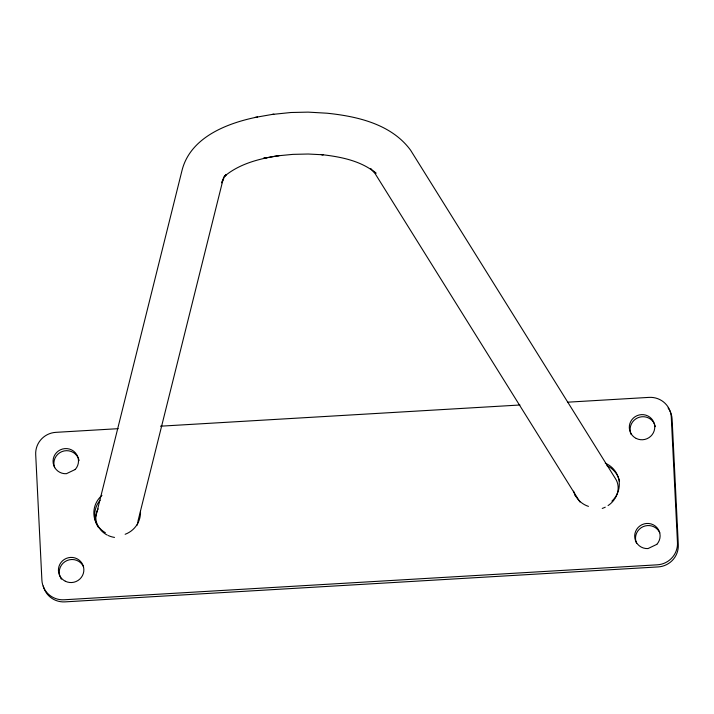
<?xml version="1.0" encoding="UTF-8"?>
<svg xmlns="http://www.w3.org/2000/svg" width="714" height="714" viewBox="0 0 714 714"><rect width="100%" height="100%" fill="white"/><g stroke="black" fill="none" stroke-linecap="round" stroke-linejoin="round"><path stroke-width="1.07" d="M95.881 516.267L181.892 170.932C190.004 137.338 227.088 123.103 257.558 116.98M223.518 177.643L138.043 520.818A21.259 18.992 14 0 1 137.15 525.165M222.75 179.687L221.768 182.838L224.285 177.17L226.267 174.823M226.124 174.546L224.035 176.679C239.476 163.515 259.914 158.562 279.504 155.518L263.448 158.321L266.188 157.83M272.266 114.436L290.893 112.509L308.136 112.125L327.03 113.214C357.473 116.355 391.468 124.147 410.604 150.226L615.316 478.434A21.259 18.555 -32 0 1 614.852 498.711M254.818 117.471L273.873 114.142M277.898 155.813L292.954 154.367L308.216 154.019L323.237 154.795L321.309 154.581C340.498 156.777 360.829 160.588 376.073 173.279L373.815 171.244M118.176 428.677L55.853 432.345A21.259 20.92 -21.6 0 0 35.7 454.523L41.894 580.098A21.259 20.92 -21.6 0 0 64.108 599.778L657.317 564.819A21.259 20.92 -21.6 0 0 677.47 542.64L671.276 417.065A21.259 20.92 -21.6 0 0 649.053 397.386L567.808 402.178M160.471 426.187L519.953 404.999M370.789 168.531L375.234 173.797L579.946 502.004M668.09 407.917A21.259 20.92 -21.6 0 1 672.106 419.163L678.3 544.737A21.259 20.92 -21.6 0 1 658.147 566.916L64.947 601.875A21.259 20.92 -21.6 0 1 43.268 585.989M654.809 424.83A12.754 12.549 -21.6 0 1 655.336 426.669M631.265 434.603A12.754 12.549 -21.6 0 1 637.602 417.886A12.754 12.549 -21.6 0 1 654.452 423.964M636.638 543.434A12.754 12.549 -21.6 0 1 642.975 526.718A12.754 12.549 -21.6 0 1 659.816 532.796M98.086 527.003A23.383 23.009 -21.6 0 1 97.166 525.379M96.765 524.54A23.383 23.009 -21.6 0 1 100.103 500.211M140.488 511.322A23.383 23.009 -21.6 0 1 125.146 534.286M105.386 532.715A23.383 23.009 -21.6 0 1 101.968 495.373M605.267 463.216A23.383 23.009 -21.6 0 1 611.916 501.148M588.461 506.387A23.383 23.009 -21.6 0 1 573.592 491.196M575.564 496.328A23.383 23.009 -21.6 0 1 574.734 494.258M606.954 465.698A23.383 23.009 -21.6 0 1 619.529 481.031M78.558 458.79A12.754 12.549 -21.6 0 1 79.075 460.628M54.657 467.706A12.754 12.549 -21.6 0 1 61.788 451.659A12.754 12.549 -21.6 0 1 78.192 457.933M61.386 579.179A12.754 12.549 -21.6 0 1 60.378 577.394M60.021 576.537A12.754 12.549 -21.6 0 1 67.152 560.49A12.754 12.549 -21.6 0 1 83.565 566.764M114.508 537.41A21.259 18.992 14 0 1 108.251 535.536M107.296 535.081A21.259 18.992 14 0 1 100.629 529.895M99.942 529.056A21.259 18.992 14 0 1 98.166 508.912M614.236 499.621A21.259 18.555 -32 0 1 608.069 505.566M605.267 507.172A21.259 18.555 -32 0 1 602.232 508.413M75.202 469.5L66.393 473.703A12.754 12.549 -21.6 0 1 53.336 458.62A12.754 12.549 -21.6 0 1 71.596 449.9A12.754 12.549 -21.6 0 1 75.202 469.5M656.818 544.363L648.017 548.575A12.754 12.549 -21.6 0 1 634.96 533.492A12.754 12.549 -21.6 0 1 653.212 524.763A12.754 12.549 -21.6 0 1 656.818 544.363M636.21 438.441A12.754 12.549 -21.6 0 0 654.738 426.436A12.754 12.549 -21.6 0 0 635.139 416.69A12.754 12.549 -21.6 0 0 636.21 438.441M65.322 581.232A12.754 12.549 -21.6 0 0 83.85 569.228A12.754 12.549 -21.6 0 0 64.251 559.481A12.754 12.549 -21.6 0 0 65.322 581.232"/></g></svg>
